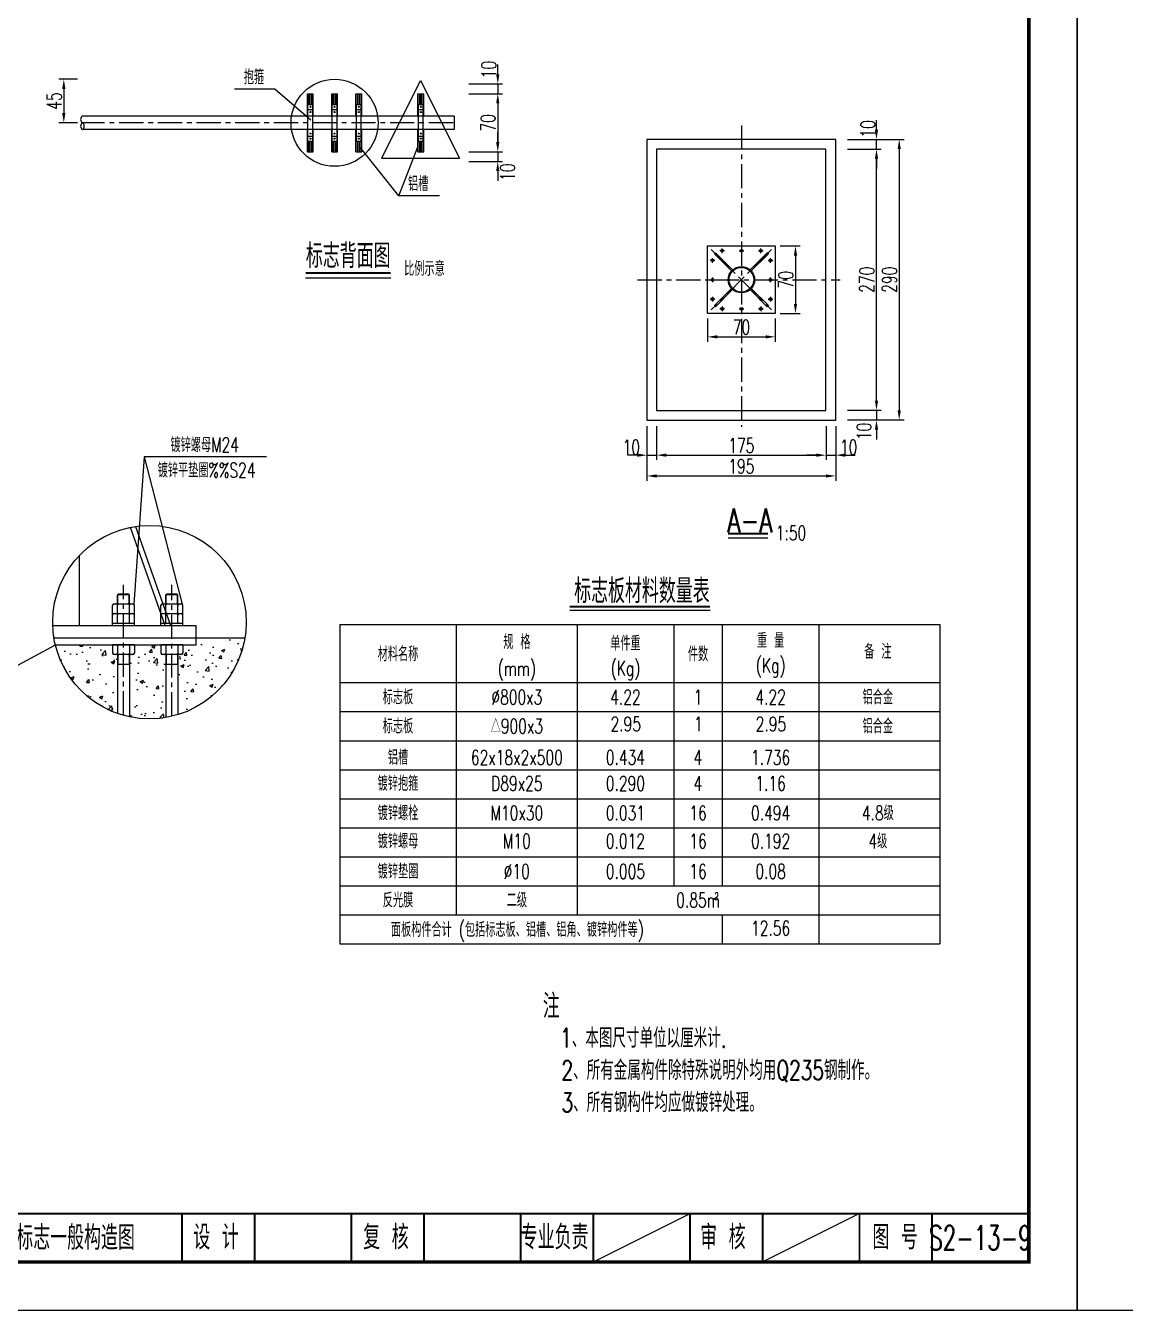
# Model space of a CAD drawing. Extents: x 4349 to 271026, y -15323 to -8945.
# Drawn here: x 4709.6 to 4936.9, y -9362.9 to -9097.3 of the extents above; entities that cross this region are included whole.
import ezdxf
from ezdxf.enums import TextEntityAlignment as Align

# ---------------------------------------------------------------- set-up
doc = ezdxf.new("R2010")
doc.units = 0
doc.header["$LTSCALE"] = 2
doc.header["$PDMODE"] = 32
doc.header["$PDSIZE"] = 0.3
doc.linetypes.add('CENTERX2', pattern=[4, 2.5, -0.5, 0.5, -0.5])
doc.layers.get('0').update_dxf_attribs({"linetype": 'CONTINUOUS'})
doc.layers.get('DEFPOINTS').update_dxf_attribs({"linetype": 'CONTINUOUS'})
for name, color, linetype in [('中线', 2, 'CENTERX2'), ('图框', 7, 'CONTINUOUS'), ('尺寸标注', 4, 'CONTINUOUS'), ('文字', 7, 'CONTINUOUS'), ('文字字符', 7, 'CONTINUOUS'), ('文字符号', 7, 'CONTINUOUS'), ('结构1', 1, 'CONTINUOUS'), ('结构2', 7, 'CONTINUOUS'), ('结构3', 1, 'CONTINUOUS')]:
    doc.layers.add(name, color=color, linetype=linetype)
doc.styles.get("Standard").update_dxf_attribs({"font": 'simplex1.shx', "width": 0.7, "bigfont": 'hztxt.shx'})
doc.dimstyles.new('比例：1：50（mm)', dxfattribs={"dimtxt": 3, "dimasz": 2, "dimexe": 1, "dimexo": 1, "dimgap": 0.5, "dimtad": 1, "dimlfac": 5, "dimrnd": 0.0095, "dimdsep": 46, "dimtxsty": 'Standard', "dimcen": 0.09, "dimclrd": 256, "dimclre": 256, "dimclrt": 256, "dimadec": 0, "dimazin": 0, "dimtfac": 1, "dimtix": 1, "dimtmove": 2, "dimatfit": 3, "dimfxl": 0, "dimtolj": 1, "dimtzin": 0, "dimarcsym": 0})

# ---------------------------------------------------------------- blocks, each defined once
blk = doc.blocks.new('series')
at = {"width": 0.75}
for tag, height, p in [('页码', 4, (-35, -19)), ('图名', 5, (-220, -282)), ('图号', 5, (-20, -282))]:
    blk.add_attdef(tag, text='', height=height, dxfattribs=at).set_placement(p, align=Align.MIDDLE_CENTER)
blk = doc.blocks.new('*D26')
at = {"layer": 'DEFPOINTS', "color": 0, "linetype": 'Continuous'}
for p in [(4799.24, -9109.37), (4799.24, -9111.39), (4807.18, -9111.39)]:
    blk.add_point(p, dxfattribs=at)
at = {"layer": '尺寸标注', "linetype": 'Continuous', "lineweight": -2}
for p, q in [((4807.18, -9107.37), (4807.18, -9105.37)), ((4801.18, -9109.37), (4808.18, -9109.37)), ((4801.18, -9111.39), (4808.18, -9111.39)), ((4807.18, -9109.37), (4807.18, -9111.39)), ((4807.18, -9113.39), (4807.18, -9115.39))]:
    blk.add_line(p, q, dxfattribs=at)
at = {"layer": '尺寸标注', "linetype": 'Continuous'}
for points in [[(4806.84, -9107.37), (4807.51, -9107.37), (4807.18, -9109.37)], [(4806.84, -9113.39), (4807.51, -9113.39), (4807.18, -9111.39)]]:
    blk.add_solid(points, dxfattribs=at)
at = {"layer": '尺寸标注', "linetype": 'Continuous', "insert": (4805.33, -9106.4), "char_height": 3, "attachment_point": 5, "rotation": 90}
blk.add_mtext('\\A1;10', dxfattribs=at)
blk = doc.blocks.new('*D27')
at = {"layer": 'DEFPOINTS', "color": 0, "linetype": 'Continuous'}
for p in [(4799.24, -9111.39), (4799.24, -9123.39), (4807.18, -9123.39)]:
    blk.add_point(p, dxfattribs=at)
at = {"layer": '尺寸标注', "linetype": 'Continuous', "lineweight": -2}
for p, q in [((4801.18, -9111.39), (4808.18, -9111.39)), ((4807.18, -9113.39), (4807.18, -9121.39)), ((4801.18, -9123.39), (4808.18, -9123.39))]:
    blk.add_line(p, q, dxfattribs=at)
at = {"layer": '尺寸标注', "linetype": 'Continuous'}
for points in [[(4806.84, -9113.39), (4807.51, -9113.39), (4807.18, -9111.39)], [(4806.84, -9121.39), (4807.51, -9121.39), (4807.18, -9123.39)]]:
    blk.add_solid(points, dxfattribs=at)
at = {"layer": '尺寸标注', "linetype": 'Continuous', "insert": (4805.18, -9117.39), "char_height": 3, "attachment_point": 5, "rotation": 90}
blk.add_mtext('\\A1;70', dxfattribs=at)
blk = doc.blocks.new('*D5')
at = {"layer": 'DEFPOINTS', "color": 0, "linetype": 'Continuous'}
for p in [(4799.24, -9123.39), (4799.24, -9125.39), (4807.18, -9125.39)]:
    blk.add_point(p, dxfattribs=at)
at = {"layer": '尺寸标注', "linetype": 'Continuous', "lineweight": -2}
for p, q in [((4807.18, -9121.39), (4807.18, -9119.39)), ((4801.18, -9123.39), (4808.18, -9123.39)), ((4807.18, -9123.39), (4807.18, -9125.39)), ((4801.18, -9125.39), (4808.18, -9125.39)), ((4807.18, -9127.39), (4807.18, -9129.39))]:
    blk.add_line(p, q, dxfattribs=at)
at = {"layer": '尺寸标注', "linetype": 'Continuous'}
for points in [[(4806.84, -9121.39), (4807.51, -9121.39), (4807.18, -9123.39)], [(4806.84, -9127.39), (4807.51, -9127.39), (4807.18, -9125.39)]]:
    blk.add_solid(points, dxfattribs=at)
at = {"layer": '尺寸标注', "linetype": 'Continuous', "insert": (4809.19, -9127.6), "char_height": 3, "attachment_point": 5, "rotation": 90}
blk.add_mtext('\\A1;10', dxfattribs=at)
blk = doc.blocks.new('*D6')
at = {"layer": 'DEFPOINTS', "color": 0, "linetype": 'Continuous'}
for p in [(4721.34, -9108.39), (4717.5, -9117.39), (4721.34, -9117.39)]:
    blk.add_point(p, dxfattribs=at)
at = {"layer": '尺寸标注', "linetype": 'Continuous', "lineweight": -2}
for p, q in [((4720.34, -9108.39), (4716.5, -9108.39)), ((4717.5, -9110.39), (4717.5, -9115.39)), ((4720.34, -9117.39), (4716.5, -9117.39))]:
    blk.add_line(p, q, dxfattribs=at)
at = {"layer": '尺寸标注', "linetype": 'Continuous'}
for points in [[(4717.16, -9110.39), (4717.83, -9110.39), (4717.5, -9108.39)], [(4717.16, -9115.39), (4717.83, -9115.39), (4717.5, -9117.39)]]:
    blk.add_solid(points, dxfattribs=at)
at = {"layer": '尺寸标注', "linetype": 'Continuous', "insert": (4715.5, -9112.89), "char_height": 3, "attachment_point": 5, "rotation": 90}
blk.add_mtext('\\A1;45', dxfattribs=at)
blk = doc.blocks.new('*D7')
at = {"layer": 'DEFPOINTS', "color": 0, "linetype": 'Continuous'}
for p in [(4850.53, -9156.83), (4864.53, -9156.83), (4864.53, -9161.64)]:
    blk.add_point(p, dxfattribs=at)
at = {"layer": '尺寸标注', "linetype": 'Continuous', "lineweight": -2}
for p, q in [((4850.53, -9157.83), (4850.53, -9162.64)), ((4864.53, -9157.83), (4864.53, -9162.64)), ((4852.53, -9161.64), (4862.53, -9161.64))]:
    blk.add_line(p, q, dxfattribs=at)
at = {"layer": '尺寸标注', "linetype": 'Continuous'}
for points in [[(4852.53, -9161.31), (4852.53, -9161.98), (4850.53, -9161.64)], [(4862.53, -9161.31), (4862.53, -9161.98), (4864.53, -9161.64)]]:
    blk.add_solid(points, dxfattribs=at)
at = {"layer": '尺寸标注', "linetype": 'Continuous', "insert": (4857.53, -9159.64), "char_height": 3, "attachment_point": 5}
blk.add_mtext('\\A1;70', dxfattribs=at)
blk = doc.blocks.new('*D8')
at = {"layer": 'DEFPOINTS', "color": 0, "linetype": 'Continuous'}
for p in [(4864.53, -9142.83), (4864.53, -9156.83), (4868.7, -9156.83)]:
    blk.add_point(p, dxfattribs=at)
at = {"layer": '尺寸标注', "linetype": 'Continuous', "lineweight": -2}
for p, q in [((4865.53, -9142.83), (4869.7, -9142.83)), ((4868.7, -9144.83), (4868.7, -9154.83)), ((4865.53, -9156.83), (4869.7, -9156.83))]:
    blk.add_line(p, q, dxfattribs=at)
at = {"layer": '尺寸标注', "linetype": 'Continuous'}
for points in [[(4868.37, -9144.83), (4869.03, -9144.83), (4868.7, -9142.83)], [(4868.37, -9154.83), (4869.03, -9154.83), (4868.7, -9156.83)]]:
    blk.add_solid(points, dxfattribs=at)
at = {"layer": '尺寸标注', "linetype": 'Continuous', "insert": (4866.7, -9149.83), "char_height": 3, "attachment_point": 5, "rotation": 90}
blk.add_mtext('\\A1;70', dxfattribs=at)
blk = doc.blocks.new('*D9')
at = {"layer": 'DEFPOINTS', "color": 0, "linetype": 'Continuous'}
for p in [(4840.01, -9176.83), (4838.01, -9178.83), (4840.01, -9186.1)]:
    blk.add_point(p, dxfattribs=at)
at = {"layer": '尺寸标注', "linetype": 'Continuous', "lineweight": -2}
for p, q in [((4838.01, -9180.1), (4838.01, -9187.1)), ((4840.01, -9180.1), (4840.01, -9187.1)), ((4836.01, -9186.1), (4834.01, -9186.1)), ((4838.01, -9186.1), (4840.01, -9186.1)), ((4842.01, -9186.1), (4844.01, -9186.1))]:
    blk.add_line(p, q, dxfattribs=at)
at = {"layer": '尺寸标注', "linetype": 'Continuous'}
for points in [[(4836.01, -9185.77), (4836.01, -9186.44), (4838.01, -9186.1)], [(4842.01, -9185.77), (4842.01, -9186.44), (4840.01, -9186.1)]]:
    blk.add_solid(points, dxfattribs=at)
at = {"layer": '尺寸标注', "linetype": 'Continuous', "insert": (4834.77, -9184.45), "char_height": 3, "attachment_point": 5}
blk.add_mtext('\\A1;10', dxfattribs=at)
blk = doc.blocks.new('*D10')
at = {"layer": 'DEFPOINTS', "color": 0, "linetype": 'Continuous'}
for p in [(4840.01, -9176.83), (4875.01, -9176.83), (4875.01, -9186.1)]:
    blk.add_point(p, dxfattribs=at)
at = {"layer": '尺寸标注', "linetype": 'Continuous', "lineweight": -2}
for p, q in [((4840.01, -9180.1), (4840.01, -9187.1)), ((4875.01, -9180.1), (4875.01, -9187.1)), ((4842.01, -9186.1), (4873.01, -9186.1))]:
    blk.add_line(p, q, dxfattribs=at)
at = {"layer": '尺寸标注', "linetype": 'Continuous'}
for points in [[(4842.01, -9185.77), (4842.01, -9186.44), (4840.01, -9186.1)], [(4873.01, -9185.77), (4873.01, -9186.44), (4875.01, -9186.1)]]:
    blk.add_solid(points, dxfattribs=at)
at = {"layer": '尺寸标注', "linetype": 'Continuous', "insert": (4857.51, -9184.1), "char_height": 3, "attachment_point": 5}
blk.add_mtext('\\A1;175', dxfattribs=at)
blk = doc.blocks.new('*D11')
at = {"layer": 'DEFPOINTS', "color": 0, "linetype": 'Continuous'}
for p in [(4875.01, -9176.83), (4877.01, -9176.83), (4877.01, -9186.1)]:
    blk.add_point(p, dxfattribs=at)
at = {"layer": '尺寸标注', "linetype": 'Continuous', "lineweight": -2}
for p, q in [((4875.01, -9180.1), (4875.01, -9187.1)), ((4877.01, -9180.1), (4877.01, -9187.1)), ((4873.01, -9186.1), (4871.01, -9186.1)), ((4875.01, -9186.1), (4877.01, -9186.1)), ((4879.01, -9186.1), (4881.01, -9186.1))]:
    blk.add_line(p, q, dxfattribs=at)
at = {"layer": '尺寸标注', "linetype": 'Continuous'}
for points in [[(4873.01, -9185.77), (4873.01, -9186.44), (4875.01, -9186.1)], [(4879.01, -9185.77), (4879.01, -9186.44), (4877.01, -9186.1)]]:
    blk.add_solid(points, dxfattribs=at)
at = {"layer": '尺寸标注', "linetype": 'Continuous', "insert": (4879.68, -9184.45), "char_height": 3, "attachment_point": 5}
blk.add_mtext('\\A1;10', dxfattribs=at)
blk = doc.blocks.new('*D12')
at = {"layer": 'DEFPOINTS', "color": 0, "linetype": 'Continuous'}
for p in [(4838.01, -9178.83), (4877.01, -9178.83), (4877.01, -9190.4)]:
    blk.add_point(p, dxfattribs=at)
at = {"layer": '尺寸标注', "linetype": 'Continuous', "lineweight": -2}
for p, q in [((4838.01, -9184.4), (4838.01, -9191.4)), ((4877.01, -9184.4), (4877.01, -9191.4)), ((4840.01, -9190.4), (4875.01, -9190.4))]:
    blk.add_line(p, q, dxfattribs=at)
at = {"layer": '尺寸标注', "linetype": 'Continuous'}
for points in [[(4840.01, -9190.07), (4840.01, -9190.73), (4838.01, -9190.4)], [(4875.01, -9190.07), (4875.01, -9190.73), (4877.01, -9190.4)]]:
    blk.add_solid(points, dxfattribs=at)
at = {"layer": '尺寸标注', "linetype": 'Continuous', "insert": (4857.51, -9188.4), "char_height": 3, "attachment_point": 5}
blk.add_mtext('\\A1;195', dxfattribs=at)
blk = doc.blocks.new('*D13')
at = {"layer": 'DEFPOINTS', "color": 0, "linetype": 'Continuous'}
for p in [(4875.01, -9176.83), (4875.01, -9178.83), (4885.44, -9178.83)]:
    blk.add_point(p, dxfattribs=at)
at = {"layer": '尺寸标注', "linetype": 'Continuous', "lineweight": -2}
for p, q in [((4885.44, -9174.83), (4885.44, -9172.83)), ((4879.44, -9176.83), (4886.44, -9176.83)), ((4885.44, -9176.83), (4885.44, -9178.83)), ((4879.44, -9178.83), (4886.44, -9178.83)), ((4885.44, -9180.83), (4885.44, -9182.83))]:
    blk.add_line(p, q, dxfattribs=at)
at = {"layer": '尺寸标注', "linetype": 'Continuous'}
for points in [[(4885.11, -9174.83), (4885.78, -9174.83), (4885.44, -9176.83)], [(4885.11, -9180.83), (4885.78, -9180.83), (4885.44, -9178.83)]]:
    blk.add_solid(points, dxfattribs=at)
at = {"layer": '尺寸标注', "linetype": 'Continuous', "insert": (4882.85, -9181.19), "char_height": 3, "attachment_point": 5, "rotation": 90}
blk.add_mtext('\\A1;10', dxfattribs=at)
blk = doc.blocks.new('*D14')
at = {"layer": 'DEFPOINTS', "color": 0, "linetype": 'Continuous'}
for p in [(4875.01, -9122.83), (4885.44, -9122.83), (4875.01, -9176.83)]:
    blk.add_point(p, dxfattribs=at)
at = {"layer": '尺寸标注', "linetype": 'Continuous', "lineweight": -2}
for p, q in [((4879.44, -9122.83), (4886.44, -9122.83)), ((4885.44, -9174.83), (4885.44, -9124.83)), ((4879.44, -9176.83), (4886.44, -9176.83))]:
    blk.add_line(p, q, dxfattribs=at)
at = {"layer": '尺寸标注', "linetype": 'Continuous'}
for points in [[(4885.11, -9124.83), (4885.78, -9124.83), (4885.44, -9122.83)], [(4885.11, -9174.83), (4885.78, -9174.83), (4885.44, -9176.83)]]:
    blk.add_solid(points, dxfattribs=at)
at = {"layer": '尺寸标注', "linetype": 'Continuous', "insert": (4883.44, -9149.83), "char_height": 3, "attachment_point": 5, "rotation": 90}
blk.add_mtext('\\A1;270', dxfattribs=at)
blk = doc.blocks.new('*D15')
at = {"layer": 'DEFPOINTS', "color": 0, "linetype": 'Continuous'}
for p in [(4875.01, -9120.83), (4885.44, -9120.83), (4875.01, -9122.83)]:
    blk.add_point(p, dxfattribs=at)
at = {"layer": '尺寸标注', "linetype": 'Continuous', "lineweight": -2}
for p, q in [((4885.44, -9118.83), (4885.44, -9116.83)), ((4879.44, -9120.83), (4886.44, -9120.83)), ((4885.44, -9122.83), (4885.44, -9120.83)), ((4879.44, -9122.83), (4886.44, -9122.83)), ((4885.44, -9124.83), (4885.44, -9126.83))]:
    blk.add_line(p, q, dxfattribs=at)
at = {"layer": '尺寸标注', "linetype": 'Continuous'}
for points in [[(4885.11, -9118.83), (4885.78, -9118.83), (4885.44, -9120.83)], [(4885.11, -9124.83), (4885.78, -9124.83), (4885.44, -9122.83)]]:
    blk.add_solid(points, dxfattribs=at)
at = {"layer": '尺寸标注', "linetype": 'Continuous', "insert": (4883.67, -9118.66), "char_height": 3, "attachment_point": 5, "rotation": 90}
blk.add_mtext('\\A1;10', dxfattribs=at)
blk = doc.blocks.new('*D16')
at = {"layer": 'DEFPOINTS', "color": 0, "linetype": 'Continuous'}
for p in [(4877.01, -9120.83), (4877.01, -9178.83), (4890.14, -9178.83)]:
    blk.add_point(p, dxfattribs=at)
at = {"layer": '尺寸标注', "linetype": 'Continuous', "lineweight": -2}
for p, q in [((4884.14, -9120.83), (4891.14, -9120.83)), ((4890.14, -9122.83), (4890.14, -9176.83)), ((4884.14, -9178.83), (4891.14, -9178.83))]:
    blk.add_line(p, q, dxfattribs=at)
at = {"layer": '尺寸标注', "linetype": 'Continuous'}
for points in [[(4889.8, -9122.83), (4890.47, -9122.83), (4890.14, -9120.83)], [(4889.8, -9176.83), (4890.47, -9176.83), (4890.14, -9178.83)]]:
    blk.add_solid(points, dxfattribs=at)
at = {"layer": '尺寸标注', "linetype": 'Continuous', "insert": (4888.14, -9149.83), "char_height": 3, "attachment_point": 5, "rotation": 90}
blk.add_mtext('\\A1;290', dxfattribs=at)
blk = doc.blocks.new('12345')
at = {"layer": '图框'}
blk.add_lwpolyline([(4926.93, -9362.88), (4926.93, -9065.88), (4506.93, -9065.88), (4506.93, -9362.88)], close=True, dxfattribs=at)

msp = doc.modelspace()

# ---------------------------------------------------------------- hatches: boundary and pattern name
at = {"layer": '尺寸标注'}
h = msp.add_hatch(dxfattribs=at)
h.set_pattern_fill('AR-CONC', color=256, style=0)
h.set_pattern_definition([(50, (4202.846, -8521.597), (7.1726, -0.62752), [0.75, -8.25]), (355, (4202.846, -8521.597), (-1.387513, 7.52192), [0.6, -6.6]), (100.4514, (4203.4435, -8521.6495), (5.785094, 6.894395), [0.6374, -7.01142]), (46.1842, (4202.846, -8519.597), (10.67241, -1.65519), [1.125, -12.375]), (96.6356, (4203.735, -8519.735), (9.34663, 9.74118), [0.9561, -10.51713]), (351.1842, (4202.846, -8519.597), (9.34662, 9.74119), [0.9, -9.9]), (21, (4203.846, -8520.097), (5.96907, -4.02619), [0.75, -8.25]), (326, (4203.846, -8520.097), (2.433153, 7.2515), [0.6, -6.6]), (71.4514, (4204.343, -8520.433), (8.402226, 3.225305), [0.6374, -7.01142]), (37.5, (4202.8458, -8521.5972), (0.1215986, 3.3289385), [0, -6.52, 0, -6.7, 0, -6.625]), (7.5, (4202.8458, -8521.597), (2.630695, 3.944117), [0, -3.82, 0, -6.37, 0, -2.525]), (327.5, (4200.6158, -8521.5972), (5.338224, -0.225549), [0, -2.5, 0, -7.8, 0, -10.35]), (317.5, (4199.616, -8521.597), (5.831862, 1.00105), [0, -3.25, 0, -5.18, 0, -7.35])])
h.paths.add_polyline_path([(4741.07793, -9239.74846, 0.2852462), (4754.94289, -9223.8398), (4744.82793, -9223.8398), (4744.82793, -9225.3398), (4742.07793, -9225.3398), (4742.07793, -9227.0398, -0.414213562), (4741.77793, -9227.3398), (4741.07793, -9227.3398)])
h.paths.add_polyline_path([(4738.57793, -9227.3398), (4737.87793, -9227.3398, -0.414213562), (4737.57793, -9227.0398), (4737.57793, -9225.3398), (4732.07793, -9225.3398), (4732.07793, -9227.0398, -0.414213562), (4731.77793, -9227.3398), (4731.07793, -9227.3398), (4731.07793, -9240.2013, 0.094606243), (4738.57793, -9240.34412)])
h.paths.add_polyline_path([(4728.57793, -9227.3398), (4727.87793, -9227.3398, -0.414213562), (4727.57793, -9227.0398), (4727.57793, -9225.3398), (4715.76415, -9225.3398, 0.254158443), (4728.57793, -9239.50231)])

# ---------------------------------------------------------------- linework, layer by layer
at = {"layer": '中线'}
for p, q in [((4797.93227, -9117.39051), (4721.33728, -9117.39051)), ((4857.52531, -9117.93295), (4857.52531, -9180.2213)), ((4852.00579, -9145.83111), (4851.04483, -9145.83111)), ((4863.74785, -9143.60857), (4851.30277, -9156.05365)), ((4851.30277, -9143.60857), (4863.74785, -9156.05365)), ((4851.52531, -9146.31159), (4851.52531, -9145.35063)), ((4854.00579, -9143.83111), (4853.04483, -9143.83111)), ((4853.52531, -9144.31159), (4853.52531, -9143.35063)), ((4857.04483, -9143.83111), (4858.00579, -9143.83111)), ((4861.04483, -9143.83111), (4862.00579, -9143.83111)), ((4861.52531, -9144.31159), (4861.52531, -9143.35063)), ((4863.04483, -9145.83111), (4864.00579, -9145.83111)), ((4863.52531, -9146.31159), (4863.52531, -9145.35063)), ((4836.05508, -9149.83111), (4877.95508, -9149.83111)), ((4851.52531, -9149.35063), (4851.52531, -9150.31159)), ((4863.52531, -9150.31159), (4863.52531, -9149.35063)), ((4852.00579, -9153.83111), (4851.04483, -9153.83111)), ((4851.52531, -9153.35063), (4851.52531, -9154.31159)), ((4863.04483, -9153.83111), (4864.00579, -9153.83111)), ((4863.52531, -9153.35063), (4863.52531, -9154.31159)), ((4854.00579, -9155.83111), (4853.04483, -9155.83111)), ((4853.52531, -9155.35063), (4853.52531, -9156.31159)), ((4857.04483, -9155.83111), (4858.00579, -9155.83111)), ((4861.04483, -9155.83111), (4862.00579, -9155.83111)), ((4861.52531, -9155.35063), (4861.52531, -9156.31159)), ((4729.82793, -9239.89558), (4729.82793, -9212.8984)), ((4739.82793, -9240.08877), (4739.82793, -9212.8984))]:
    msp.add_line(p, q, dxfattribs=at)
at = {"layer": '图框'}
for p, q in [((4826.92858, -9352.88068), (4846.92858, -9342.88068)), ((4881.92858, -9342.88068), (4861.92858, -9352.88068))]:
    msp.add_line(p, q, dxfattribs=at)
for points, const_width in [([(4916.92857, -9075.88068), (4536.92857, -9075.88068), (4536.92858, -9352.88068), (4916.92858, -9352.88068), (4916.92857, -9075.88068)], 0.7), ([(4536.92858, -9342.88068), (4916.92858, -9342.88068)], 0.4), ([(4741.92858, -9352.88068), (4741.92858, -9342.88068)], 0.4), ([(4756.92858, -9352.88068), (4756.92858, -9342.88068)], 0.4), ([(4776.92858, -9352.88068), (4776.92858, -9342.88068)], 0.4), ([(4791.92858, -9352.88068), (4791.92858, -9342.88068)], 0.4), ([(4811.92858, -9352.88068), (4811.92858, -9342.88068)], 0.4), ([(4811.92858, -9352.88068), (4811.92858, -9342.88068)], 0.4), ([(4826.92858, -9352.88068), (4826.92858, -9342.88068)], 0.4), ([(4846.92858, -9352.88068), (4846.92858, -9342.88068)], 0.4), ([(4861.92858, -9352.88068), (4861.92858, -9342.88068)], 0.4), ([(4881.92858, -9352.88068), (4881.92858, -9342.88068)], 0.4), ([(4896.92858, -9352.88068), (4896.92858, -9342.88068)], 0.4)]:
    msp.add_lwpolyline(points, dxfattribs=dict(at, const_width=const_width))
at = {"layer": '尺寸标注', "color": 7, "linetype": 'Continuous'}
msp.add_line((4822.05759, -9218.12352), (4851.0675, -9218.12352), dxfattribs=at)
at = {"layer": '尺寸标注', "color": 7, "linetype": 'Continuous', "const_width": 0.4}
msp.add_lwpolyline([(4822.05759, -9217.40352), (4851.0675, -9217.40352)], dxfattribs=at)
at = {"layer": '文字'}
for p, q in [((4767.47563, -9149.42757), (4785.05935, -9149.42757)), ((4854.7658, -9203.17626), (4863.00191, -9203.17626))]:
    msp.add_line(p, q, dxfattribs=at)
at = {"layer": '文字', "const_width": 0.4}
for points in [[(4767.47563, -9148.42757), (4785.05935, -9148.42757)], [(4854.7658, -9202.35207), (4863.00191, -9202.35207)]]:
    msp.add_lwpolyline(points, dxfattribs=at)
at = {"layer": '文字字符', "color": 7, "linetype": 'Continuous'}
for p, q in [((4798.56255, -9221.12352), (4798.56255, -9281.12352)), ((4823.56255, -9221.12352), (4823.56255, -9281.12352)), ((4843.56255, -9221.12352), (4843.56255, -9275.12352)), ((4853.56255, -9221.12352), (4853.56255, -9275.12352)), ((4873.56255, -9221.12352), (4873.56255, -9287.12352)), ((4774.56255, -9233.12352), (4898.56255, -9233.12352)), ((4774.56255, -9239.12352), (4898.56255, -9239.12352)), ((4774.56255, -9245.12352), (4898.56255, -9245.12352)), ((4774.56255, -9251.12352), (4898.56255, -9251.12352)), ((4774.56255, -9257.12352), (4898.56255, -9257.12352)), ((4774.56255, -9263.12352), (4898.56255, -9263.12352)), ((4774.56255, -9269.12352), (4898.56255, -9269.12352)), ((4774.56255, -9275.12352), (4898.56255, -9275.12352)), ((4774.56255, -9281.12352), (4898.56255, -9281.12352)), ((4853.56255, -9281.12352), (4853.56255, -9287.12352))]:
    msp.add_line(p, q, dxfattribs=at)
at = {"layer": '文字符号'}
for p, q in [((4761.19969, -9110.42848), (4752.78283, -9110.42848)), ((4761.19969, -9110.42848), (4768.54521, -9116.7551)), ((4786.72732, -9132.50667), (4778.62323, -9122.28033)), ((4786.72732, -9132.50667), (4790.67906, -9122.35452)), ((4795.14418, -9132.50667), (4786.72732, -9132.50667)), ((4734.10496, -9186.47184), (4731.99006, -9216.92766)), ((4734.10496, -9186.47184), (4741.99006, -9216.92766)), ((4759.37597, -9186.47184), (4734.10496, -9186.47184)), ((4678.11598, -9245.47487), (4715.76415, -9225.3398)), ((4744.82793, -9223.8398), (4754.94289, -9223.8398))]:
    msp.add_line(p, q, dxfattribs=at)
at = {"layer": '文字符号', "color": 1}
for p, q in [((4774.56255, -9221.12352), (4774.56255, -9287.12352)), ((4774.56255, -9221.12352), (4898.56255, -9221.12352)), ((4898.56255, -9221.12352), (4898.56255, -9287.12352)), ((4774.56255, -9287.12352), (4898.56255, -9287.12352))]:
    msp.add_line(p, q, dxfattribs=at)
at = {"layer": '文字符号'}
msp.add_circle((4735.20196, -9220.63111), 20, dxfattribs=at)
at = {"layer": '结构1'}
msp.add_lwpolyline([(4850.52531, -9142.83111), (4864.52531, -9142.83111), (4864.52531, -9156.83111), (4850.52531, -9156.83111)], close=True, dxfattribs=at)
at = {"layer": '结构2'}
for p, q in [((4767.85823, -9111.39089), (4769.05823, -9111.39089)), ((4767.85823, -9115.99051), (4767.85823, -9111.39089)), ((4768.15823, -9113.61051), (4768.15823, -9111.39089)), ((4768.29323, -9113.61051), (4768.29323, -9111.39089)), ((4768.62323, -9113.61051), (4768.62323, -9111.39089)), ((4768.75823, -9113.61051), (4768.75823, -9111.39089)), ((4769.05823, -9115.99051), (4769.05823, -9111.39089)), ((4772.85823, -9111.39089), (4774.05823, -9111.39089)), ((4772.85823, -9115.99051), (4772.85823, -9111.39089)), ((4773.15823, -9113.61051), (4773.15823, -9111.39089)), ((4773.29323, -9113.61051), (4773.29323, -9111.39089)), ((4773.62323, -9113.61051), (4773.62323, -9111.39089)), ((4773.75823, -9113.61051), (4773.75823, -9111.39089)), ((4774.05823, -9115.99051), (4774.05823, -9111.39089)), ((4777.85823, -9111.39089), (4779.05823, -9111.39089)), ((4777.85823, -9115.99051), (4777.85823, -9111.39089)), ((4778.15823, -9113.61051), (4778.15823, -9111.39089)), ((4778.29323, -9113.61051), (4778.29323, -9111.39089)), ((4778.62323, -9113.61051), (4778.62323, -9111.39089)), ((4778.75823, -9113.61051), (4778.75823, -9111.39089)), ((4779.05823, -9115.99051), (4779.05823, -9111.39089)), ((4790.67906, -9111.39089), (4791.87906, -9111.39089)), ((4790.67906, -9115.99051), (4790.67906, -9111.39089)), ((4790.97906, -9113.61051), (4790.97906, -9111.39089)), ((4791.11406, -9113.61051), (4791.11406, -9111.39089)), ((4791.44406, -9113.61051), (4791.44406, -9111.39089)), ((4791.57906, -9113.61051), (4791.57906, -9111.39089)), ((4791.87906, -9115.99051), (4791.87906, -9111.39089)), ((4767.95823, -9113.61051), (4768.95823, -9113.61051)), ((4767.95823, -9121.17051), (4767.95823, -9113.61051)), ((4768.95823, -9121.17051), (4768.95823, -9113.61051)), ((4772.95823, -9113.61051), (4773.95823, -9113.61051)), ((4772.95823, -9121.17051), (4772.95823, -9113.61051)), ((4773.95823, -9121.17051), (4773.95823, -9113.61051)), ((4777.95823, -9113.61051), (4778.95823, -9113.61051)), ((4777.95823, -9121.17051), (4777.95823, -9113.61051)), ((4778.95823, -9121.17051), (4778.95823, -9113.61051)), ((4790.77906, -9113.61051), (4791.77906, -9113.61051)), ((4790.77906, -9121.17051), (4790.77906, -9113.61051)), ((4791.77906, -9121.17051), (4791.77906, -9113.61051)), ((4767.95823, -9114.61051), (4768.95823, -9114.61051)), ((4772.95823, -9114.61051), (4773.95823, -9114.61051)), ((4777.95823, -9114.61051), (4778.95823, -9114.61051)), ((4790.77906, -9114.61051), (4791.77906, -9114.61051)), ((4767.85823, -9123.39014), (4767.85823, -9118.79051)), ((4769.05823, -9123.39014), (4769.05823, -9118.79051)), ((4772.85823, -9123.39014), (4772.85823, -9118.79051)), ((4774.05823, -9123.39014), (4774.05823, -9118.79051)), ((4777.85823, -9123.39014), (4777.85823, -9118.79051)), ((4779.05823, -9123.39014), (4779.05823, -9118.79051)), ((4790.67906, -9123.39014), (4790.67906, -9118.79051)), ((4791.87906, -9123.39014), (4791.87906, -9118.79051)), ((4767.95823, -9120.17051), (4768.95823, -9120.17051)), ((4767.95823, -9121.17051), (4768.95823, -9121.17051)), ((4768.15823, -9123.39014), (4768.15823, -9121.17051)), ((4768.29323, -9123.39014), (4768.29323, -9121.17051)), ((4768.62323, -9123.39014), (4768.62323, -9121.17051)), ((4768.75823, -9123.39014), (4768.75823, -9121.17051)), ((4772.95823, -9120.17051), (4773.95823, -9120.17051)), ((4772.95823, -9121.17051), (4773.95823, -9121.17051)), ((4773.15823, -9123.39014), (4773.15823, -9121.17051)), ((4773.29323, -9123.39014), (4773.29323, -9121.17051)), ((4773.62323, -9123.39014), (4773.62323, -9121.17051)), ((4773.75823, -9123.39014), (4773.75823, -9121.17051)), ((4777.95823, -9120.17051), (4778.95823, -9120.17051)), ((4777.95823, -9121.17051), (4778.95823, -9121.17051)), ((4778.15823, -9123.39014), (4778.15823, -9121.17051)), ((4778.29323, -9123.39014), (4778.29323, -9121.17051)), ((4778.62323, -9123.39014), (4778.62323, -9121.17051)), ((4778.75823, -9123.39014), (4778.75823, -9121.17051)), ((4790.77906, -9120.17051), (4791.77906, -9120.17051)), ((4790.77906, -9121.17051), (4791.77906, -9121.17051)), ((4790.97906, -9123.39014), (4790.97906, -9121.17051)), ((4791.11406, -9123.39014), (4791.11406, -9121.17051)), ((4791.44406, -9123.39014), (4791.44406, -9121.17051)), ((4791.57906, -9123.39014), (4791.57906, -9121.17051)), ((4767.85823, -9123.39014), (4769.05823, -9123.39014)), ((4772.85823, -9123.39014), (4774.05823, -9123.39014)), ((4777.85823, -9123.39014), (4779.05823, -9123.39014)), ((4790.67906, -9123.39014), (4791.87906, -9123.39014)), ((4851.94677, -9144.47885), (4852.17305, -9144.25257)), ((4855.48509, -9148.01717), (4851.94677, -9144.47885)), ((4855.71137, -9147.79089), (4852.17305, -9144.25257)), ((4859.33926, -9147.79089), (4862.87758, -9144.25257)), ((4859.56553, -9148.01717), (4863.10386, -9144.47885)), ((4863.10386, -9144.47885), (4862.87758, -9144.25257)), ((4854.7752, -9147.30727), (4855.00147, -9147.081)), ((4860.27543, -9147.30727), (4860.04915, -9147.081)), ((4855.48509, -9151.64506), (4851.94677, -9155.18338)), ((4855.71137, -9151.87133), (4852.17305, -9155.40965)), ((4854.7752, -9152.35495), (4855.00147, -9152.58123)), ((4859.33926, -9151.87133), (4862.87758, -9155.40965)), ((4859.56553, -9151.64506), (4863.10386, -9155.18338)), ((4860.27543, -9152.35495), (4860.04915, -9152.58123)), ((4851.94677, -9155.18338), (4852.17305, -9155.40965)), ((4863.10386, -9155.18338), (4862.87758, -9155.40965)), ((4738.4304, -9221.3398), (4731.24832, -9201.02579)), ((4732.31424, -9200.84068), (4739.56177, -9221.3398)), ((4720.7388, -9221.3398), (4720.7388, -9206.81746)), ((4715.21452, -9221.3398), (4744.82793, -9221.3398)), ((4744.82793, -9225.3398), (4744.82793, -9221.3398)), ((4715.46103, -9223.8398), (4744.82793, -9223.8398)), ((4715.76415, -9225.3398), (4744.82793, -9225.3398))]:
    msp.add_line(p, q, dxfattribs=at)
msp.add_lwpolyline([(4838.00692, -9178.83295), (4877.00692, -9178.83295), (4877.00692, -9120.83295), (4838.00692, -9120.83295)], close=True, dxfattribs=at)
for centre, radius in [((4768.45823, -9114.11051), 0.105), ((4773.45823, -9114.11051), 0.105), ((4778.45823, -9114.11051), 0.105), ((4791.27906, -9114.11051), 0.105), ((4768.45823, -9115.16051), 0.105), ((4773.45823, -9115.16051), 0.105), ((4778.45823, -9115.16051), 0.105), ((4791.27906, -9115.16051), 0.105), ((4768.45823, -9119.62051), 0.105), ((4768.45823, -9120.67051), 0.105), ((4773.45823, -9119.62051), 0.105), ((4773.45823, -9120.67051), 0.105), ((4778.45823, -9119.62051), 0.105), ((4778.45823, -9120.67051), 0.105), ((4791.27906, -9119.62051), 0.105), ((4791.27906, -9120.67051), 0.105), ((4851.52531, -9145.83111), 0.28), ((4853.52531, -9143.83111), 0.28), ((4857.52531, -9143.83111), 0.28), ((4861.52531, -9143.83111), 0.28), ((4863.52531, -9145.83111), 0.28), ((4857.52531, -9149.83111), 2.73), ((4857.52531, -9149.83111), 2.55), ((4851.52531, -9149.83111), 0.28), ((4863.52531, -9149.83111), 0.28), ((4851.52531, -9153.83111), 0.28), ((4863.52531, -9153.83111), 0.28), ((4853.52531, -9155.83111), 0.28), ((4857.52531, -9155.83111), 0.28), ((4861.52531, -9155.83111), 0.28)]:
    msp.add_circle(centre, radius, dxfattribs=at)
for centre, start, end in [((4721.81129, -9116.69051), 124.1039905, 235.8960095), ((4721.81129, -9118.09051), 124.1039905, 235.8960095), ((4720.86327, -9118.09051), 304.1039905, 55.8960095)]:
    msp.add_arc(centre, 0.84539, start, end, dxfattribs=at)
at = {"layer": '结构3'}
for p, q in [((4783.24001, -9124.67183), (4791.23964, -9108.67258)), ((4791.23964, -9108.67258), (4799.23926, -9124.67183)), ((4798.17212, -9115.99051), (4721.33728, -9115.99051)), ((4798.17212, -9115.99051), (4798.17212, -9118.79051)), ((4798.17212, -9118.79051), (4721.33728, -9118.79051)), ((4783.24001, -9124.67183), (4799.23926, -9124.67183)), ((4728.57793, -9218.8398), (4728.57793, -9215.0398)), ((4731.05114, -9214.9398), (4728.60473, -9214.9398)), ((4728.67793, -9216.8398), (4728.67793, -9214.86659)), ((4730.87793, -9214.8398), (4728.77793, -9214.8398)), ((4730.97793, -9216.8398), (4730.97793, -9214.86659)), ((4731.07793, -9218.8398), (4731.07793, -9215.0398)), ((4738.57793, -9218.8398), (4738.57793, -9215.0398)), ((4741.05114, -9214.9398), (4738.60473, -9214.9398)), ((4738.67793, -9216.8398), (4738.67793, -9214.86659)), ((4740.87793, -9214.8398), (4738.77793, -9214.8398)), ((4740.97793, -9216.8398), (4740.97793, -9214.86659)), ((4741.07793, -9218.8398), (4741.07793, -9215.0398)), ((4727.57793, -9221.3398), (4727.57793, -9217.1398)), ((4727.87793, -9216.8398), (4731.77793, -9216.8398)), ((4728.57793, -9218.8398), (4728.57793, -9217.6398)), ((4731.07793, -9218.8398), (4731.07793, -9217.6398)), ((4732.07793, -9221.3398), (4732.07793, -9217.1398)), ((4737.57793, -9221.3398), (4737.57793, -9217.1398)), ((4737.87793, -9216.8398), (4741.77793, -9216.8398)), ((4738.57793, -9218.8398), (4738.57793, -9217.6398)), ((4741.07793, -9218.8398), (4741.07793, -9217.6398)), ((4742.07793, -9221.3398), (4742.07793, -9217.1398)), ((4727.57793, -9218.8398), (4732.07793, -9218.8398)), ((4727.87793, -9218.8398), (4731.77793, -9218.8398)), ((4728.57793, -9220.8398), (4728.57793, -9219.1398)), ((4731.07793, -9220.8398), (4731.07793, -9219.1398)), ((4737.57793, -9218.8398), (4742.07793, -9218.8398)), ((4737.87793, -9218.8398), (4741.77793, -9218.8398)), ((4738.57793, -9220.8398), (4738.57793, -9219.1398)), ((4741.07793, -9220.8398), (4741.07793, -9219.1398)), ((4727.57793, -9220.8398), (4732.07793, -9220.8398)), ((4737.57793, -9220.8398), (4742.07793, -9220.8398)), ((4727.57793, -9225.3398), (4727.57793, -9227.0398)), ((4732.07793, -9225.3398), (4727.57793, -9225.3398)), ((4728.57793, -9225.3398), (4728.57793, -9226.5398)), ((4728.57793, -9225.3398), (4728.57793, -9239.50231)), ((4731.07793, -9225.3398), (4731.07793, -9226.5398)), ((4731.07793, -9225.3398), (4731.07793, -9240.2013)), ((4732.07793, -9225.3398), (4732.07793, -9227.0398)), ((4742.07793, -9225.3398), (4737.57793, -9225.3398)), ((4737.57793, -9225.3398), (4737.57793, -9227.0398)), ((4738.57793, -9225.3398), (4738.57793, -9240.34412)), ((4738.57793, -9225.3398), (4738.57793, -9226.5398)), ((4741.07793, -9225.3398), (4741.07793, -9239.74846)), ((4741.07793, -9225.3398), (4741.07793, -9226.5398)), ((4742.07793, -9225.3398), (4742.07793, -9227.0398)), ((4731.77793, -9227.3398), (4727.87793, -9227.3398)), ((4728.67793, -9227.3398), (4728.67793, -9229.3398)), ((4730.97793, -9227.3398), (4730.97793, -9229.3398)), ((4741.77793, -9227.3398), (4737.87793, -9227.3398)), ((4738.67793, -9227.3398), (4738.67793, -9229.3398)), ((4740.97793, -9227.3398), (4740.97793, -9229.3398)), ((4728.57793, -9229.3398), (4731.07793, -9229.3398)), ((4738.57793, -9229.3398), (4741.07793, -9229.3398))]:
    msp.add_line(p, q, dxfattribs=at)
msp.add_lwpolyline([(4840.00692, -9176.83295), (4875.00692, -9176.83295), (4875.00692, -9122.83295), (4840.00692, -9122.83295)], close=True, dxfattribs=at)
msp.add_circle((4773.45823, -9117.39051), 8.99995, dxfattribs=at)
for centre, radius, start, end in [((4728.77793, -9215.0398), 0.2, 90, 180), ((4730.87793, -9215.0398), 0.2, 0, 90), ((4738.77793, -9215.0398), 0.2, 90, 180), ((4740.87793, -9215.0398), 0.2, 0, 90), ((4727.87793, -9217.1398), 0.3, 90, 180), ((4728.27793, -9217.1398), 0.3, 0, 90), ((4728.87793, -9217.1398), 0.3, 90, 180), ((4730.77793, -9217.1398), 0.3, 360, 90), ((4731.37793, -9217.1398), 0.3, 90, 180), ((4731.77793, -9217.1398), 0.3, 0, 90), ((4737.87793, -9217.1398), 0.3, 90, 180), ((4738.27793, -9217.1398), 0.3, 0, 90), ((4738.87793, -9217.1398), 0.3, 90, 180), ((4740.77793, -9217.1398), 0.3, 360, 90), ((4741.37793, -9217.1398), 0.3, 90, 180), ((4741.77793, -9217.1398), 0.3, 0, 90), ((4727.87793, -9219.1398), 0.3, 90, 180), ((4728.27793, -9219.1398), 0.3, 0, 90), ((4728.87793, -9219.1398), 0.3, 90, 180), ((4730.77793, -9219.1398), 0.3, 360, 90), ((4731.37793, -9219.1398), 0.3, 90, 180), ((4731.77793, -9219.1398), 0.3, 0, 90), ((4737.87793, -9219.1398), 0.3, 90, 180), ((4738.27793, -9219.1398), 0.3, 0, 90), ((4738.87793, -9219.1398), 0.3, 90, 180), ((4740.77793, -9219.1398), 0.3, 360, 90), ((4741.37793, -9219.1398), 0.3, 90, 180), ((4741.77793, -9219.1398), 0.3, 0, 90), ((4727.87793, -9227.0398), 0.3, 180, 270), ((4728.27793, -9227.0398), 0.3, 270, 0), ((4728.87793, -9227.0398), 0.3, 180, 270), ((4730.77793, -9227.0398), 0.3, 270, 0), ((4731.37793, -9227.0398), 0.3, 180, 270), ((4731.77793, -9227.0398), 0.3, 270, 0), ((4737.87793, -9227.0398), 0.3, 180, 270), ((4738.27793, -9227.0398), 0.3, 270, 0), ((4738.87793, -9227.0398), 0.3, 180, 270), ((4740.77793, -9227.0398), 0.3, 270, 0), ((4741.37793, -9227.0398), 0.3, 180, 270), ((4741.77793, -9227.0398), 0.3, 270, 0)]:
    msp.add_arc(centre, radius, start, end, dxfattribs=at)

# ---------------------------------------------------------------- block references
at = {"layer": '图框', "linetype": 'Continuous'}
for p in [(0, 0), (420, 0)]:
    msp.add_blockref('12345', p, dxfattribs=at)
at = {"layer": '图框'}
ref = msp.add_blockref('series', (4926.92858, -9065.88068), dxfattribs=at)
ref.add_attrib('图名', '%%C273单悬臂式标志一般构造图', dxfattribs={"layer": '0', "height": 5, "width": 0.7}).set_placement((4706.92858, -9347.88068), align=Align.MIDDLE_CENTER)
ref.add_attrib('图号', 'S2-13-9', dxfattribs={"layer": '0', "height": 5, "width": 0.65}).set_placement((4906.92858, -9347.88068), align=Align.MIDDLE_CENTER)

# ---------------------------------------------------------------- texts
at = {"layer": '图框', "width": 0.7}
for s, p in [('设 计', (4748.97324, -9347.7861)), ('复 核', (4784.06806, -9347.7861)), ('专业负责', (4818.9188, -9347.7861)), ('审 核', (4853.69261, -9347.7861)), ('图 号', (4889.31178, -9347.7861))]:
    msp.add_text(s, height=5, dxfattribs=at).set_placement(p, align=Align.MIDDLE_CENTER)
at = {"layer": '文字', "width": 0.7}
for s, height, p in [('抱箍', 3, (4756.79062, -9107.92848)), ('铝槽', 3, (4790.7351, -9130.00667)), ('标志背面图', 5, (4776.27129, -9144.89443)), ('比例示意', 3, (4792.02157, -9147.54255)), ('镀锌螺母M24', 3, (4746.62154, -9183.97184)), ('镀锌平垫圈%%S24', 3, (4747.01238, -9189.21345)), ('A-A', 5, (4859.28826, -9199.62061)), ('1:50', 3, (4867.78173, -9202.17523)), ('2.95', 3, (4833.62902, -9241.68394)), ('1', 3, (4848.62902, -9241.68394)), ('2.95', 3, (4863.62902, -9241.68394))]:
    msp.add_text(s, height=height, dxfattribs=at).set_placement(p, align=Align.MIDDLE_CENTER)
at = {"layer": '文字', "linetype": 'Continuous', "width": 0.7}
for s, height, p in [('注', 5, (4816.49269, -9302.49847)), ('1、本图尺寸单位以厘米计.', 4, (4820.07057, -9308.57963))]:
    msp.add_text(s, height=height, dxfattribs=at).set_placement(p)
at = {"layer": '文字', "color": 7, "linetype": 'Continuous', "width": 0.7}
for s, p in [('2、所有金属构件除特殊说明外均用Q235钢制作。', (4820.35057, -9315.2463)), ('3、所有钢构件均应做镀锌处理。', (4820.35057, -9321.91296))]:
    msp.add_text(s, height=4, dxfattribs=at).set_placement(p)
at = {"layer": '文字字符', "width": 0.7}
msp.add_text('标志板材料数量表', height=5, dxfattribs=at).set_placement((4822.97063, -9216.68296))
at = {"layer": '文字字符', "color": 7, "linetype": 'Continuous', "width": 0.7}
for s, height, p in [('规 格', 3, (4811.12199, -9224.71231)), ('重 量', 3, (4863.56255, -9224.42344)), ('材料名称', 3, (4786.56255, -9227.21441)), ('单件重', 3, (4833.56255, -9225.00118)), ('件数', 3, (4848.56255, -9227.20679)), ('备 注', 3, (4885.7234, -9226.70126)), ('(mm)', 3, (4811.12199, -9230.20678)), ('(Kg)', 3, (4833.56255, -9230.13456)), ('(Kg)', 3, (4863.56255, -9229.55683)), ('标志板', 3, (4786.56255, -9236.12352)), ('%%C800x3', 3, (4811.12199, -9236.12352)), ('4.22', 3, (4833.56255, -9236.12352)), ('1', 3, (4848.56255, -9236.12352)), ('4.22', 3, (4863.56255, -9236.12352)), ('铝合金', 3, (4885.7234, -9236.12352)), ('标志板', 3, (4786.56255, -9242.12352)), ('△900x3', 3, (4811.12199, -9242.12352)), ('铝合金', 3, (4885.7234, -9242.12352)), ('铝槽', 3, (4786.56255, -9248.58823)), ('62x18x2x500', 3, (4811.12199, -9248.58823)), ('0.434', 3, (4833.56255, -9248.58823)), ('4', 3, (4848.56255, -9248.58823)), ('1.736', 3, (4863.56255, -9248.58823)), ('镀锌抱箍', 3, (4786.56255, -9253.96483)), ('D89x25', 3, (4811.12199, -9253.96483)), ('0.290', 3, (4833.56255, -9253.96483)), ('4', 3, (4848.56255, -9253.96483)), ('1.16', 3, (4863.56255, -9253.96483)), ('镀锌螺栓', 3, (4786.56255, -9260.07701)), ('M10x30', 3, (4811.12199, -9260.07701)), ('0.031', 3, (4833.56255, -9260.07701)), ('16', 3, (4848.56255, -9260.07701)), ('0.494', 3, (4863.56255, -9260.07701)), ('4.8级', 3, (4885.7234, -9260.07701)), ('镀锌螺母', 3, (4786.56255, -9265.89324)), ('M10', 3, (4811.12199, -9265.89324)), ('0.012', 3, (4833.56255, -9265.89324)), ('16', 3, (4848.56255, -9265.89324)), ('0.192', 3, (4863.56255, -9265.89324)), ('4级', 3, (4885.7234, -9265.89324)), ('镀锌垫圈', 3, (4786.56255, -9272.15338)), ('%%c10', 3, (4811.12199, -9272.15338)), ('0.005', 3, (4833.56255, -9272.15338)), ('16', 3, (4848.56255, -9272.15338)), ('0.08', 3, (4863.56255, -9272.15338)), ('反光膜', 3, (4786.56255, -9278.08179)), ('二级', 3, (4811.12199, -9278.08179)), ('0.85m', 3, (4848.56255, -9278.08179)), ('2', 1.5, (4852.41473, -9277.27841)), ('12.56', 3, (4863.56255, -9283.89324))]:
    msp.add_text(s, height=height, dxfattribs=at).set_placement(p, align=Align.MIDDLE_CENTER)
msp.add_text('面板构件合计 (包括标志板、铝槽、铝角、镀锌构件等)', height=3, dxfattribs=at).set_placement((4785.08585, -9284.18261), align=Align.MIDDLE_LEFT)

# ---------------------------------------------------------------- dimensions: what is measured, and where the dimension line sits
at = {"layer": '尺寸标注', "linetype": 'Continuous'}
dim = msp.add_linear_dim(base=(4807.17691, -9111.39089), p1=(4799.23926, -9109.36731), p2=(4799.23926, -9111.39089), angle=90, text='10', dimstyle='比例：1：50（mm)', dxfattribs=at)
dim.commit()
dim.dimension.update_dxf_attribs({"geometry": '*D26', "text_midpoint": (4805.32723, -9106.39795), "dimtype": 160})
for base, p1, p2, text, picture, middle in [((4717.49723, -9117.39051), (4721.33728, -9108.39056), (4721.33728, -9117.39051), '45', '*D6', (4715.49723, -9112.89054)), ((4807.17691, -9123.39014), (4799.23926, -9111.39089), (4799.23926, -9123.39014), '70', '*D27', (4805.17691, -9117.39051))]:
    dim = msp.add_linear_dim(base=base, p1=p1, p2=p2, angle=90, text=text, dimstyle='比例：1：50（mm)', dxfattribs=at)
    dim.commit()
    dim.dimension.update_dxf_attribs({"geometry": picture, "text_midpoint": middle})
for base, p1, p2, picture, middle in [((4885.44459, -9120.83295), (4875.00692, -9122.83295), (4875.00692, -9120.83295), '*D15', (4883.67233, -9118.65664)), ((4807.17691, -9125.39014), (4799.23926, -9123.39014), (4799.23926, -9125.39014), '*D5', (4809.18878, -9127.59552)), ((4885.44459, -9178.83295), (4875.00692, -9176.83295), (4875.00692, -9178.83295), '*D13', (4882.84847, -9181.1878))]:
    dim = msp.add_linear_dim(base=base, p1=p1, p2=p2, angle=90, dimstyle='比例：1：50（mm)', dxfattribs=at)
    dim.commit()
    dim.dimension.update_dxf_attribs({"geometry": picture, "text_midpoint": middle, "dimtype": 160})
for base, p1, p2, picture, middle in [((4890.13776, -9178.83295), (4877.00692, -9120.83295), (4877.00692, -9178.83295), '*D16', (4888.13776, -9149.83295)), ((4885.44459, -9122.83295), (4875.00692, -9176.83295), (4875.00692, -9122.83295), '*D14', (4883.44459, -9149.83295)), ((4868.7003, -9156.83111), (4864.52531, -9142.83111), (4864.52531, -9156.83111), '*D8', (4866.7003, -9149.83111))]:
    dim = msp.add_linear_dim(base=base, p1=p1, p2=p2, angle=90, dimstyle='比例：1：50（mm)', dxfattribs=at)
    dim.commit()
    dim.dimension.update_dxf_attribs({"geometry": picture, "text_midpoint": middle})
for base, p1, p2, picture, middle in [((4864.52531, -9161.64317), (4850.52531, -9156.83111), (4864.52531, -9156.83111), '*D7', (4857.52531, -9159.64317)), ((4875.00692, -9186.10394), (4840.00692, -9176.83295), (4875.00692, -9176.83295), '*D10', (4857.50692, -9184.10394)), ((4877.00692, -9190.39944), (4838.00692, -9178.83295), (4877.00692, -9178.83295), '*D12', (4857.50692, -9188.39944))]:
    dim = msp.add_linear_dim(base=base, p1=p1, p2=p2, dimstyle='比例：1：50（mm)', dxfattribs=at)
    dim.commit()
    dim.dimension.update_dxf_attribs({"geometry": picture, "text_midpoint": middle})
for base, p1, p2, picture, middle in [((4840.00692, -9186.10394), (4838.00692, -9178.83295), (4840.00692, -9176.83295), '*D9', (4834.76793, -9184.45224)), ((4877.00692, -9186.10394), (4875.00692, -9176.83295), (4877.00692, -9176.83295), '*D11', (4879.6757, -9184.45043))]:
    dim = msp.add_linear_dim(base=base, p1=p1, p2=p2, dimstyle='比例：1：50（mm)', dxfattribs=at)
    dim.commit()
    dim.dimension.update_dxf_attribs({"geometry": picture, "text_midpoint": middle, "dimtype": 160})

doc.saveas('drawing.dxf')
